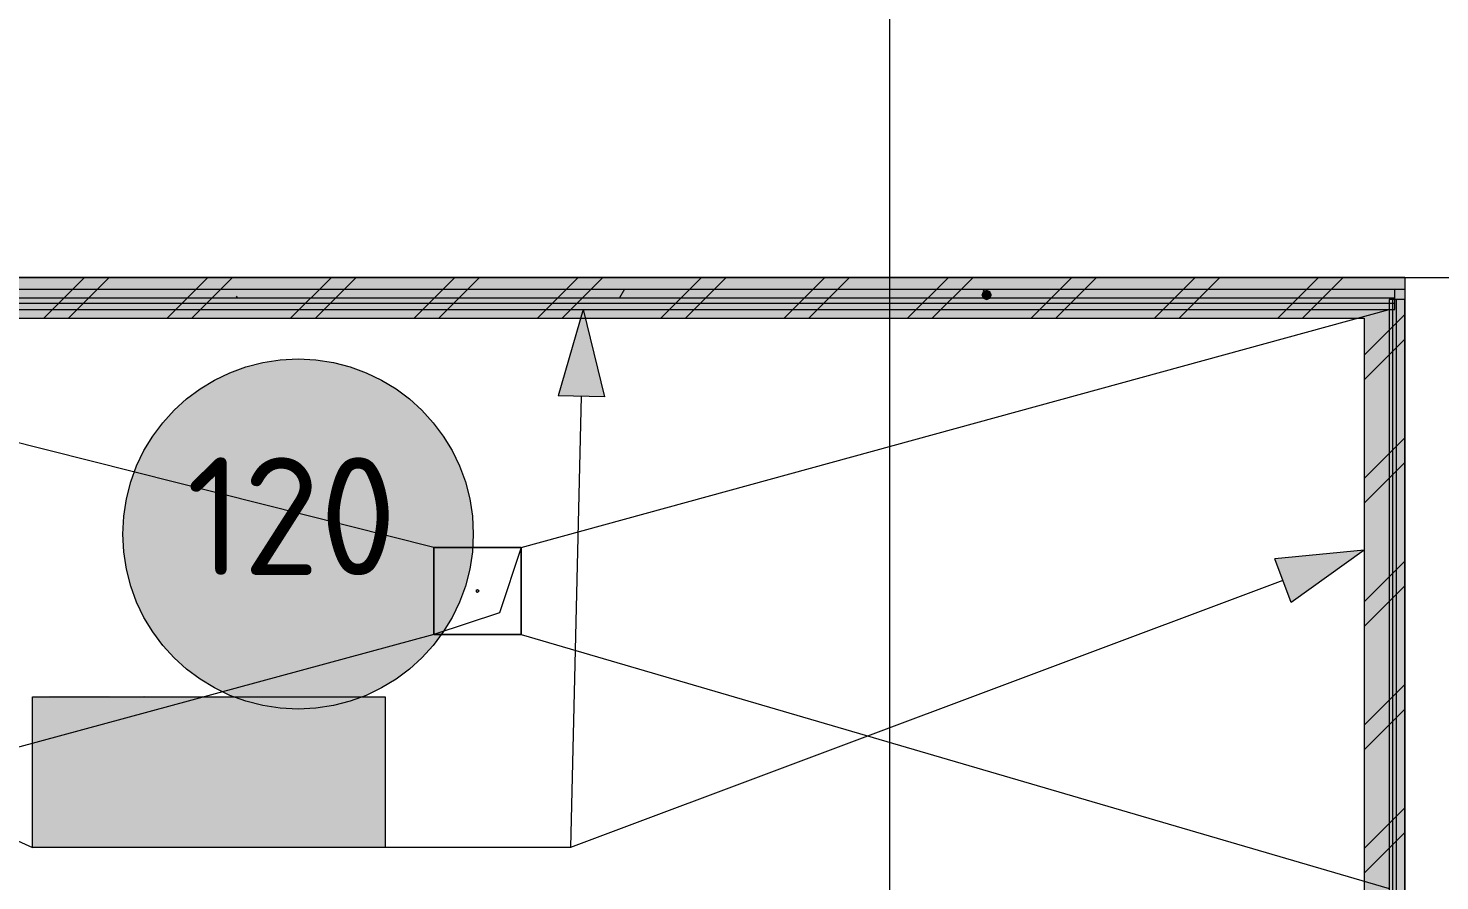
# Model space of a CAD drawing. Header units: millimetres. Extents: x -546 to 1681, y -650 to 1730.
# Drawn here: x 523.24 to 547.5, y 451.29 to 465.96 of the extents above; entities that cross this region are included whole.
import ezdxf

# ---------------------------------------------------------------- set-up
doc = ezdxf.new("R2010")
doc.units = ezdxf.units.MM

msp = doc.modelspace()

# ---------------------------------------------------------------- hatches: boundary and pattern name
at = {"true_color": 0xaaaaff}
h = msp.add_hatch(color=161, dxfattribs=at)
h.dxf.hatch_style = 2
h.paths.add_polyline_path([(515.464, 460.966), (515.464, 461.666), (546.202, 461.666), (546.202, 460.966)])
h = msp.add_hatch(color=161, dxfattribs=at)
h.dxf.hatch_style = 2
h.paths.add_polyline_path([(546.202, 460.966), (546.902, 461.666), (546.902, 460.966)])
h = msp.add_hatch(color=161, dxfattribs=at)
h.dxf.hatch_style = 2
h.paths.add_polyline_path([(546.202, 460.966), (546.202, 461.666), (546.902, 461.666)])
h = msp.add_hatch(color=7)
h.dxf.hatch_style = 2
h.paths.add_polyline_path([(539.712, 461.456), (539.648, 461.43), (539.622, 461.366), (539.648, 461.303), (539.712, 461.276), (539.775, 461.303), (539.802, 461.366), (539.775, 461.43)])
at = {"true_color": 0x0077b0}
h = msp.add_hatch(color=144, dxfattribs=at)
h.dxf.hatch_style = 2
h.paths.add_polyline_path([(532.778, 461.116), (533.143, 459.614), (532.344, 459.633)])
at = {"true_color": 0xaaaaff}
h = msp.add_hatch(color=161, dxfattribs=at)
h.dxf.hatch_style = 2
h.paths.add_polyline_path([(546.202, 460.966), (546.902, 460.966), (546.902, 442.461), (546.202, 442.461)])
at = {"true_color": 0xffffff}
h = msp.add_hatch(color=7, dxfattribs=at)
edge = h.paths.add_edge_path()
edge.add_arc((527.875, 457.253), 3.012, 0, 360)
at = {"true_color": 0x0077b0}
h = msp.add_hatch(color=144, dxfattribs=at)
h.dxf.hatch_style = 2
h.paths.add_polyline_path([(546.202, 456.976), (544.945, 456.077), (544.664, 456.827)])
at = {"true_color": 0xffffff}
h = msp.add_hatch(color=7, dxfattribs=at)
h.dxf.hatch_style = 2
h.paths.add_polyline_path([(523.311, 454.451), (529.372, 454.451), (529.372, 451.863), (523.311, 451.863)])
h = msp.add_hatch(color=7, dxfattribs=at)
h.dxf.hatch_style = 2
h.paths.add_polyline_path([(523.311, 454.451), (529.372, 454.451), (529.372, 451.863), (523.311, 451.863)])
h = msp.add_hatch(color=7, dxfattribs=at)
h.dxf.hatch_style = 2
h.paths.add_polyline_path([(523.311, 454.451), (529.372, 454.451), (529.372, 451.863), (523.311, 451.863)])
at = {"true_color": 0x0077b0}
h = msp.add_hatch(color=144, dxfattribs=at)
h.dxf.hatch_style = 2
h.paths.add_polyline_path([(523.614, 454.469), (524.624, 454.469), (524.698, 454.443), (524.723, 454.367), (524.723, 452.549), (524.698, 452.475), (524.624, 452.451), (524.548, 452.475), (524.522, 452.549), (524.522, 454.265), (523.715, 454.265), (523.715, 452.549), (523.69, 452.475), (523.614, 452.451), (523.538, 452.475), (523.512, 452.549), (523.512, 454.367), (523.538, 454.443)])
h = msp.add_hatch(color=144, dxfattribs=at)
h.dxf.hatch_style = 2
h.paths.add_polyline_path([(523.614, 454.469), (524.624, 454.469), (524.698, 454.443), (524.723, 454.367), (524.723, 452.549), (524.698, 452.475), (524.624, 452.451), (524.548, 452.475), (524.522, 452.549), (524.522, 454.265), (523.715, 454.265), (523.715, 452.549), (523.69, 452.475), (523.614, 452.451), (523.538, 452.475), (523.512, 452.549), (523.512, 454.367), (523.538, 454.443)])
h = msp.add_hatch(color=144, dxfattribs=at)
h.dxf.hatch_style = 2
h.paths.add_polyline_path([(523.614, 454.469), (524.624, 454.469), (524.698, 454.443), (524.723, 454.367), (524.723, 452.549), (524.698, 452.475), (524.624, 452.451), (524.548, 452.475), (524.522, 452.549), (524.522, 454.265), (523.715, 454.265), (523.715, 452.549), (523.69, 452.475), (523.614, 452.451), (523.538, 452.475), (523.512, 452.549), (523.512, 454.367), (523.538, 454.443)])
h = msp.add_hatch(color=144, dxfattribs=at)
h.dxf.hatch_style = 2
h.paths.add_polyline_path([(525.128, 452.549), (525.128, 454.367), (525.153, 454.443), (525.229, 454.469), (525.305, 454.443), (525.33, 454.367), (525.33, 453.661), (526.137, 453.661), (526.137, 454.367), (526.163, 454.443), (526.239, 454.469), (526.313, 454.443), (526.338, 454.367), (526.338, 452.549), (526.313, 452.475), (526.239, 452.451), (526.163, 452.475), (526.137, 452.549), (526.137, 453.458), (525.33, 453.458), (525.33, 452.549), (525.305, 452.475), (525.229, 452.451), (525.153, 452.475)])
h = msp.add_hatch(color=144, dxfattribs=at)
h.dxf.hatch_style = 2
h.paths.add_polyline_path([(525.128, 452.549), (525.128, 454.367), (525.153, 454.443), (525.229, 454.469), (525.305, 454.443), (525.33, 454.367), (525.33, 453.661), (526.137, 453.661), (526.137, 454.367), (526.163, 454.443), (526.239, 454.469), (526.313, 454.443), (526.338, 454.367), (526.338, 452.549), (526.313, 452.475), (526.239, 452.451), (526.163, 452.475), (526.137, 452.549), (526.137, 453.458), (525.33, 453.458), (525.33, 452.549), (525.305, 452.475), (525.229, 452.451), (525.153, 452.475)])
h = msp.add_hatch(color=144, dxfattribs=at)
h.dxf.hatch_style = 2
h.paths.add_polyline_path([(525.128, 452.549), (525.128, 454.367), (525.153, 454.443), (525.229, 454.469), (525.305, 454.443), (525.33, 454.367), (525.33, 453.661), (526.137, 453.661), (526.137, 454.367), (526.163, 454.443), (526.239, 454.469), (526.313, 454.443), (526.338, 454.367), (526.338, 452.549), (526.313, 452.475), (526.239, 452.451), (526.163, 452.475), (526.137, 452.549), (526.137, 453.458), (525.33, 453.458), (525.33, 452.549), (525.305, 452.475), (525.229, 452.451), (525.153, 452.475)])
h = msp.add_hatch(color=144, dxfattribs=at)
h.dxf.hatch_style = 2
h.paths.add_polyline_path([(528.663, 453.458), (528.459, 453.458), (528.386, 453.484), (528.361, 453.56), (528.386, 453.636), (528.459, 453.661), (528.663, 453.661), (528.78, 453.684), (528.877, 453.749), (528.943, 453.847), (528.965, 453.963), (528.943, 454.08), (528.877, 454.178), (528.78, 454.244), (528.663, 454.265), (528.259, 454.265), (528.183, 454.291), (528.158, 454.367), (528.183, 454.443), (528.259, 454.469), (528.663, 454.469), (528.763, 454.46), (528.856, 454.432), (528.942, 454.387), (529.018, 454.322), (529.083, 454.244), (529.13, 454.157), (529.158, 454.064), (529.168, 453.963), (529.155, 453.844), (529.117, 453.737), (529.054, 453.642), (528.965, 453.56), (529.054, 453.477), (529.117, 453.382), (529.155, 453.275), (529.168, 453.156), (529.168, 452.953), (529.158, 452.853), (529.13, 452.76), (529.083, 452.675), (529.018, 452.597), (528.94, 452.533), (528.855, 452.487), (528.763, 452.46), (528.663, 452.451), (528.259, 452.451), (528.183, 452.475), (528.158, 452.549), (528.183, 452.626), (528.259, 452.651), (528.663, 452.651), (528.78, 452.674), (528.877, 452.741), (528.943, 452.838), (528.965, 452.956), (528.965, 453.156), (528.943, 453.273), (528.877, 453.371), (528.78, 453.437)])
h = msp.add_hatch(color=144, dxfattribs=at)
h.dxf.hatch_style = 2
h.paths.add_polyline_path([(528.663, 453.458), (528.459, 453.458), (528.386, 453.484), (528.361, 453.56), (528.386, 453.636), (528.459, 453.661), (528.663, 453.661), (528.78, 453.684), (528.877, 453.749), (528.943, 453.847), (528.965, 453.963), (528.943, 454.08), (528.877, 454.178), (528.78, 454.244), (528.663, 454.265), (528.259, 454.265), (528.183, 454.291), (528.158, 454.367), (528.183, 454.443), (528.259, 454.469), (528.663, 454.469), (528.763, 454.46), (528.856, 454.432), (528.942, 454.387), (529.018, 454.322), (529.083, 454.244), (529.13, 454.157), (529.158, 454.064), (529.168, 453.963), (529.155, 453.844), (529.117, 453.737), (529.054, 453.642), (528.965, 453.56), (529.054, 453.477), (529.117, 453.382), (529.155, 453.275), (529.168, 453.156), (529.168, 452.953), (529.158, 452.853), (529.13, 452.76), (529.083, 452.675), (529.018, 452.597), (528.94, 452.533), (528.855, 452.487), (528.763, 452.46), (528.663, 452.451), (528.259, 452.451), (528.183, 452.475), (528.158, 452.549), (528.183, 452.626), (528.259, 452.651), (528.663, 452.651), (528.78, 452.674), (528.877, 452.741), (528.943, 452.838), (528.965, 452.956), (528.965, 453.156), (528.943, 453.273), (528.877, 453.371), (528.78, 453.437)])
h = msp.add_hatch(color=144, dxfattribs=at)
h.dxf.hatch_style = 2
h.paths.add_polyline_path([(528.663, 453.458), (528.459, 453.458), (528.386, 453.484), (528.361, 453.56), (528.386, 453.636), (528.459, 453.661), (528.663, 453.661), (528.78, 453.684), (528.877, 453.749), (528.943, 453.847), (528.965, 453.963), (528.943, 454.08), (528.877, 454.178), (528.78, 454.244), (528.663, 454.265), (528.259, 454.265), (528.183, 454.291), (528.158, 454.367), (528.183, 454.443), (528.259, 454.469), (528.663, 454.469), (528.763, 454.46), (528.856, 454.432), (528.942, 454.387), (529.018, 454.322), (529.083, 454.244), (529.13, 454.157), (529.158, 454.064), (529.168, 453.963), (529.155, 453.844), (529.117, 453.737), (529.054, 453.642), (528.965, 453.56), (529.054, 453.477), (529.117, 453.382), (529.155, 453.275), (529.168, 453.156), (529.168, 452.953), (529.158, 452.853), (529.13, 452.76), (529.083, 452.675), (529.018, 452.597), (528.94, 452.533), (528.855, 452.487), (528.763, 452.46), (528.663, 452.451), (528.259, 452.451), (528.183, 452.475), (528.158, 452.549), (528.183, 452.626), (528.259, 452.651), (528.663, 452.651), (528.78, 452.674), (528.877, 452.741), (528.943, 452.838), (528.965, 452.956), (528.965, 453.156), (528.943, 453.273), (528.877, 453.371), (528.78, 453.437)])
h = msp.add_hatch(color=144, dxfattribs=at)
h.dxf.hatch_style = 2
h.paths.add_polyline_path([(527.651, 452.953), (526.844, 452.953), (526.768, 452.978), (526.743, 453.055), (526.768, 453.131), (526.844, 453.156), (527.651, 453.156), (527.727, 453.131), (527.753, 453.055), (527.727, 452.978)])
h = msp.add_hatch(color=144, dxfattribs=at)
h.dxf.hatch_style = 2
h.paths.add_polyline_path([(527.651, 452.953), (526.844, 452.953), (526.768, 452.978), (526.743, 453.055), (526.768, 453.131), (526.844, 453.156), (527.651, 453.156), (527.727, 453.131), (527.753, 453.055), (527.727, 452.978)])
h = msp.add_hatch(color=144, dxfattribs=at)
h.dxf.hatch_style = 2
h.paths.add_polyline_path([(527.651, 452.953), (526.844, 452.953), (526.768, 452.978), (526.743, 453.055), (526.768, 453.131), (526.844, 453.156), (527.651, 453.156), (527.727, 453.131), (527.753, 453.055), (527.727, 452.978)])

# ---------------------------------------------------------------- linework, layer by layer
at = {"color": 144, "lineweight": 0, "true_color": 0x0077b0}
for points in [[(538.048, 443.954), (538.048, 469.319)], [(532.778, 461.116), (532.344, 459.633)], [(532.778, 461.116), (533.143, 459.614)], [(533.143, 459.614), (532.344, 459.633)], [(532.743, 459.623), (532.561, 451.863)], [(546.202, 456.976), (544.664, 456.827)], [(546.202, 456.976), (544.945, 456.077)], [(544.945, 456.077), (544.664, 456.827)], [(544.804, 456.452), (532.561, 451.863)], [(516.824, 454.801), (523.312, 451.863)], [(523.312, 454.451), (529.372, 454.451)], [(523.312, 451.863), (523.312, 454.451)], [(523.312, 454.451), (529.372, 454.451)], [(523.312, 451.863), (523.312, 454.451)], [(523.312, 454.451), (529.372, 454.451)], [(523.312, 451.863), (523.312, 454.451)], [(529.372, 454.451), (529.372, 451.863)], [(529.372, 454.451), (529.372, 451.863)], [(529.372, 454.451), (529.372, 451.863)], [(529.372, 451.863), (523.312, 451.863)], [(529.372, 451.863), (523.312, 451.863)], [(529.372, 451.863), (523.312, 451.863)], [(532.561, 451.863), (529.372, 451.863)], [(532.561, 451.863), (529.372, 451.863)]]:
    msp.add_lwpolyline(points, dxfattribs=at)
at = {"color": 7, "lineweight": 0}
for points in [[(481.801, 461.666), (611.127, 461.666)], [(546.902, 461.666), (514.764, 461.666)], [(523.505, 460.966), (524.205, 461.666)], [(523.929, 460.966), (524.629, 461.666)], [(525.626, 460.966), (526.326, 461.666)], [(526.05, 460.966), (526.75, 461.666)], [(527.747, 460.966), (528.447, 461.666)], [(528.172, 460.966), (528.872, 461.666)], [(529.869, 460.966), (530.569, 461.666)], [(530.293, 460.966), (530.993, 461.666)], [(531.99, 460.966), (532.69, 461.666)], [(532.414, 460.966), (533.114, 461.666)], [(534.111, 460.966), (534.811, 461.666)], [(534.535, 460.966), (535.235, 461.666)], [(536.233, 460.966), (536.933, 461.666)], [(536.657, 460.966), (537.357, 461.666)], [(538.354, 460.966), (539.054, 461.666)], [(538.778, 460.966), (539.478, 461.666)], [(540.475, 460.966), (541.175, 461.666)], [(540.899, 460.966), (541.599, 461.666)], [(542.596, 460.966), (543.296, 461.666)], [(543.021, 460.966), (543.721, 461.666)], [(544.718, 460.966), (545.418, 461.666)], [(545.142, 460.966), (545.842, 461.666)], [(546.902, 461.666), (546.902, 421.062)], [(546.902, 461.666), (546.902, 460.966)], [(481.801, 461.466), (546.902, 461.466)], [(514.804, 461.316), (546.727, 461.316)], [(526.835, 461.316), (526.817, 461.347)], [(533.488, 461.466), (533.401, 461.316)], [(539.712, 461.366), (539.654, 461.466)], [(546.752, 461.291), (546.632, 461.291)], [(546.632, 461.291), (546.632, 441.981)], [(546.692, 461.291), (546.692, 441.981)], [(546.727, 461.116), (546.727, 461.466)], [(546.902, 461.291), (546.752, 461.291)], [(546.752, 461.291), (546.752, 441.981)], [(546.902, 441.981), (546.902, 461.291)], [(530.211, 457.024), (513.964, 461.116)], [(514.804, 461.226), (546.727, 461.226)], [(514.804, 461.116), (546.727, 461.116)], [(531.711, 457.024), (546.632, 461.116)], [(515.464, 460.966), (546.202, 460.966)], [(546.202, 460.329), (546.839, 460.966)], [(546.202, 460.966), (546.202, 442.461)], [(546.839, 460.966), (546.902, 461.029)], [(546.902, 442.461), (546.902, 460.966)], [(546.202, 459.905), (546.902, 460.605)], [(524.863, 457.253), (524.878, 457.561), (524.924, 457.86), (524.998, 458.149), (525.1, 458.426), (525.226, 458.689), (525.377, 458.937), (525.551, 459.169), (525.745, 459.383), (525.959, 459.578), (526.191, 459.751), (526.439, 459.902), (526.703, 460.029), (526.979, 460.13), (527.268, 460.204), (527.567, 460.25), (527.875, 460.265), (528.183, 460.25), (528.482, 460.204), (528.77, 460.13), (529.047, 460.029), (529.31, 459.902), (529.559, 459.751), (529.791, 459.578), (530.004, 459.383), (530.199, 459.169), (530.372, 458.937), (530.523, 458.689), (530.65, 458.426), (530.751, 458.149), (530.826, 457.86), (530.871, 457.561), (530.887, 457.253)], [(546.202, 458.208), (546.902, 458.908)], [(546.202, 457.783), (546.902, 458.483)], [(530.887, 457.253), (530.871, 456.946), (530.826, 456.647), (530.751, 456.358), (530.65, 456.081), (530.523, 455.818), (530.372, 455.57), (530.199, 455.338), (530.004, 455.124), (529.791, 454.929), (529.559, 454.756), (529.31, 454.605), (529.047, 454.478), (528.77, 454.377), (528.482, 454.303), (528.183, 454.257), (527.875, 454.241), (527.567, 454.257), (527.268, 454.303), (526.979, 454.377), (526.703, 454.478), (526.439, 454.605), (526.191, 454.756), (525.959, 454.929), (525.745, 455.124), (525.551, 455.338), (525.377, 455.57), (525.226, 455.818), (525.1, 456.081), (524.998, 456.358), (524.924, 456.647), (524.878, 456.946), (524.863, 457.253)], [(530.211, 455.524), (530.211, 457.024)], [(530.211, 457.024), (531.711, 457.024)], [(531.711, 457.024), (530.211, 457.024)], [(530.211, 457.024), (530.211, 455.524)], [(531.711, 457.024), (531.336, 455.899)], [(531.711, 457.024), (531.711, 455.524)], [(531.711, 455.524), (531.711, 457.024)], [(546.202, 456.086), (546.902, 456.786)], [(530.936, 456.274), (530.961, 456.299), (530.986, 456.274)], [(530.936, 456.274), (530.948, 456.296)], [(530.986, 456.274), (530.961, 456.249), (530.936, 456.274)], [(530.985, 456.268), (530.961, 456.249), (530.948, 456.252)], [(530.961, 456.299), (530.985, 456.281)], [(546.202, 455.662), (546.902, 456.362)], [(531.336, 455.899), (530.211, 455.524)], [(530.211, 455.524), (513.964, 451.116)], [(531.711, 455.524), (530.211, 455.524)], [(530.211, 455.524), (531.711, 455.524)], [(531.711, 455.524), (546.632, 451.156)], [(546.202, 453.965), (546.902, 454.665)], [(546.202, 453.541), (546.902, 454.241)], [(546.202, 451.844), (546.902, 452.544)], [(546.202, 451.419), (546.902, 452.119)]]:
    msp.add_lwpolyline(points, dxfattribs=at)

# ---------------------------------------------------------------- texts
at = {"color": 7, "insert": (525.958, 458.573), "char_height": 2.02685, "attachment_point": 1}
msp.add_mtext('{\\fGOSTCommon|b0|i0|c0;120}', dxfattribs=at)

doc.saveas('drawing.dxf')
